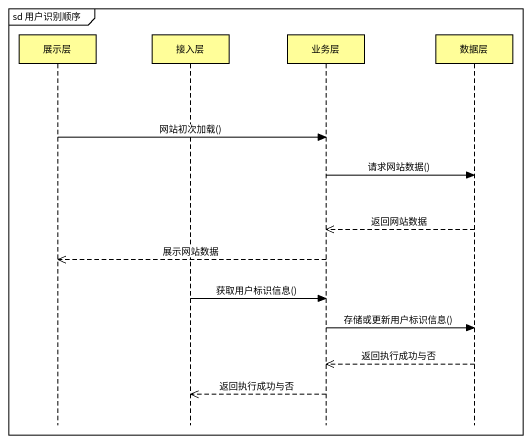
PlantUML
@startuml
mainframe sd 用户识别顺序
hide footbox
participant 展示层 #FFFE99
participant 接入层 #FFFE99
participant 业务层 #FFFE99
participant 数据层 #FFFE99

展示层 -> 业务层 : 网站初次加载()
业务层 -> 数据层 : 请求网站数据()
数据层 -->> 业务层 : 返回网站数据
业务层 -->> 展示层 : 展示网站数据
接入层 -> 业务层 : 获取用户标识信息()
业务层 -> 数据层 : 存储或更新用户标识信息()
数据层 -->> 业务层 : 返回执行成功与否
业务层 -->> 接入层 : 返回执行成功与否
@enduml
